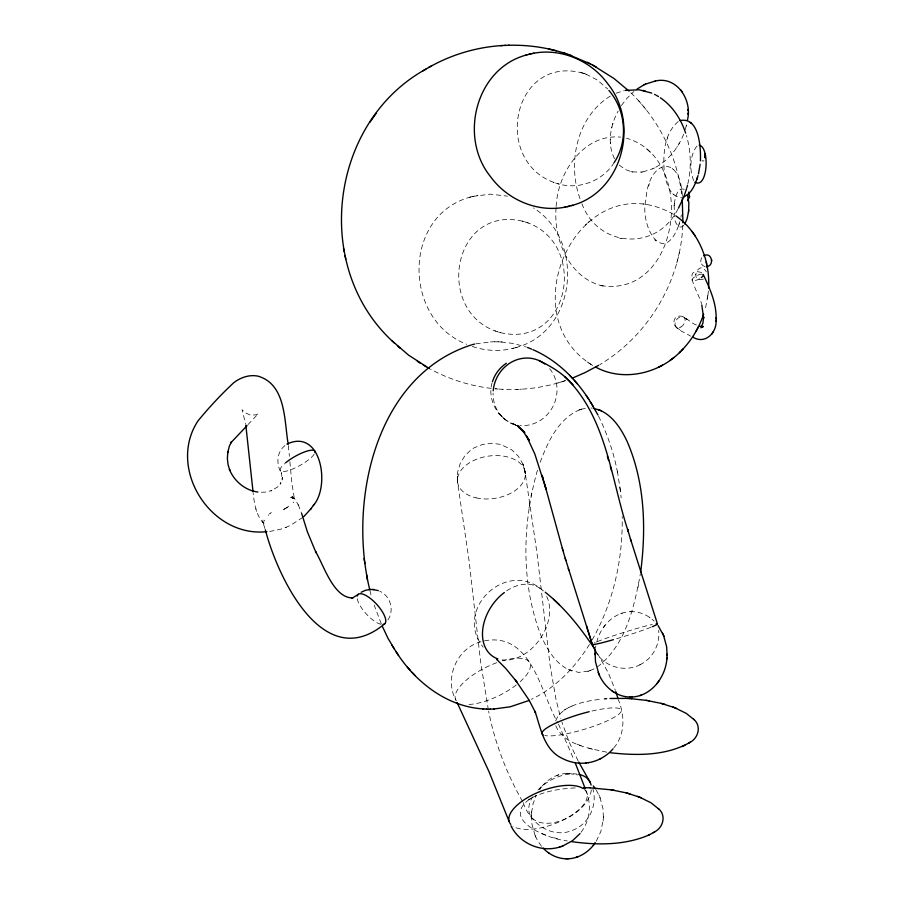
<?xml version="1.0" encoding="UTF-8"?>
<svg xmlns="http://www.w3.org/2000/svg" width="904" height="904" viewBox="0 0 904 904"><rect width="100%" height="100%" fill="white"/><g stroke="black" fill="none" stroke-linecap="round" stroke-linejoin="round"><path stroke-width="0.68" stroke-dasharray="4.52 3.39" d="M556.107 207.762C553.338 239.074 568.91 277.664 602.019 285.788M535.066 835.477L531.834 823.623L531.428 814.967M531.563 812.73L533.01 803.972L536.095 795.509M614.562 158.731C606.799 143.702 610.426 125.283 618.155 110.989M596.29 841.195L600.9 831.341L603.262 819.499M603.397 817.261L602.991 808.605L599.747 796.752M531.36 816.323L531.642 811.363M603.183 820.866L603.465 815.905M488.386 709.956L480.578 661.626L469.142 561.316L457.571 482.284L457.379 476.284L457.65 472.125L460.283 463.255L464.916 455.695L470.747 450.079L474.204 447.751L482.646 444.429L492.002 443.265L500.85 444.44L511.811 449.864L518.184 456.045L522.907 464.001L524.896 470.769L537.021 553.225L550.095 665.423L556.016 699.504L560.774 718.42M682.78 225.367C680.542 281.743 648.179 335.621 599.872 364.617M703.448 279.076C688.724 283.686 698.736 258.352 706.318 271.867M705.052 266.567C701.131 265.923 699.628 260.759 701.843 257.708M674.169 205.095L674.418 216.734M696.95 146.12C690.193 154.132 688.927 170.427 693.944 181.003M707.9 295.551L708.465 290.195M556.175 206.507C557.44 173.048 583.464 133.51 620.562 137.137M674.305 203.908C674.825 199.151 677.559 185.117 684.859 189.817M674.113 205.649L674.361 203.366M537.451 470.204C522.286 523.619 520.727 582.809 540.807 635.184C546.988 649.14 555.485 664.067 570.164 670.361M705.595 307.71L708.182 293.529M707.448 298.93L707.719 296.907M595.487 648.371L595.838 645.919M263.448 522.557L264.465 520.184M597.397 666.892C625.805 645.196 634.258 606.923 640.394 573.735M529.032 507.98L529.62 504.681M531.089 496.093L531.665 492.895M637.987 587.51L638.563 584.312M492.104 382.708C486.815 400.788 498.94 419.761 516.24 425.592M680.915 217.197L681.345 214.903M685.277 129.634L686.757 123.814M687.774 184.054C691.447 168.121 691.097 151.205 686.418 135.51M292.67 498.454L292.67 496.601L294.026 498.556L292.647 497.72M676.757 263.053L677.582 259.753M678.554 255.764L679.379 252.431M555.621 720.872L558.446 715.233L564.299 710.081M611.658 128.006L611.963 126.888M612.629 124.368L612.923 123.283M686.238 126.029L686.543 124.91M596.696 642.213C600.414 626.664 613.726 612.29 630.359 611.692M682.317 195.75C679.842 151.51 648.066 161.217 646.055 199.016C638.992 224.441 663.005 268.793 678.904 224.859M678.305 121.52C663.965 133.374 662.881 154.889 664.327 172.065C665.841 181.681 669.378 197.309 681.605 197.4M678.588 225.797L679.887 221.627M648.654 186.054L648.982 185.083M649.174 184.461L649.479 183.512M666.779 140.018L667.096 139.046M667.299 138.425L667.604 137.487M679.096 224.237L679.412 223.265M540.163 462.272C547.869 441.807 558.57 418.349 580.176 409.58M263.019 520.026L262.759 520.67M683.684 134.199C678.034 148.267 667.932 161.014 654.304 168.02M592.176 639.896C613.353 602.539 622.98 559.248 622.189 516.466M387.895 619.974C394.596 610.505 390.46 595.77 379.748 591.261M677.876 209.129C656.586 252.25 596.561 247.662 581.374 202.134M589.464 644.382C575.294 667.231 555.926 687.661 531.405 699.323M676.813 147.363L677.345 146.504M678.881 143.996L679.446 143.069M581.08 832.245C590.222 820.346 591.781 803.611 585.724 789.983M614.223 162.483C602.674 181.252 578.074 190.405 557.146 183.501M621.387 105.553L626.969 98.287L633.874 91.541M293.653 502.104L293.201 502.669M566.684 773.462C555.7 773.824 545.632 780.502 539.586 789.452L540.366 788.401M603.262 627.692L604.053 626.63M604.392 626.167L605.149 625.161M540.716 787.926L541.473 786.921M613.805 747.89C625.195 734.636 624.89 715.324 618.404 699.877M703.956 160.663L702.871 161.251L701.979 160.483M247.978 424.609L258.205 413.829M683.774 225.39C679.39 230.588 674.779 222.52 674.689 218.316M268.296 515.337L268.94 514.67M673.616 214.372C580.967 161.952 507.506 314.648 593.295 365.815M270.239 513.404L271.313 512.432M585.363 225.017L586.945 223.638M587.69 222.972L589.193 221.661M302.829 517.416L290.026 525.586M284.986 445.57C276.432 452.147 275.901 465.164 281.912 473.673L281.449 472.622L282.15 480.024L282.534 477.38L280.15 484.182L280.952 483.041L277.596 486.962L270.951 490.94L271.934 490.51L265.313 492.126L260.488 492.273M529.1 799.509C500.104 821.092 550.909 839.658 567.26 840.901M257.821 414.077L255.154 414.959L249.899 414.891L244.521 412.439L242.046 409.625L245.583 423.693M269.426 513.777L270.126 513.269M288.726 506.421L285.291 508.556M564.853 709.73C576.085 702.905 589.363 700.51 602.234 699.063M529.654 799.159L531.914 797.814M283.607 509.596L285.201 508.568M563.768 710.431L565.373 709.391M528.569 799.859L530.173 798.82M287.653 507.133L283.596 509.506M610.336 96.084C576.605 116.695 567.023 163.59 580.176 199.083M532.501 797.486C546.219 790.593 561.779 788.548 576.944 787.825M594.018 668.87L589.487 670.824M642.857 171.907L652.801 168.754M652.665 168.822L654.496 167.929M571.938 706.058L569 707.414M535.417 796.096L536.727 795.486M639.716 664.847C652.575 658.937 660.214 644.337 658.677 630.382M269.663 531.45L280.432 529.292L286.285 527.213M285.314 527.642L291.077 525.122M640.416 664.564C625.545 672.486 605.228 667.355 596.425 652.869M616.144 93.202L624.235 90.637M580.797 409.365L586.481 408.088M620.664 613.669L621.319 613.443M621.771 613.285L622.359 613.081M568.39 669.638L578.707 672.406L588.854 671.028M556.977 775.429L557.632 775.214M558.084 775.044L558.672 774.852M578.989 409.987L581.713 409.06M587.939 671.344L590.662 670.418M470.927 196.914C402.099 215.231 402.822 319.587 466.679 344.277M515.585 347.656C577.034 331.847 585.351 240.396 533.473 207.931M498.782 389.059C521.563 390.743 544.66 387.737 566.277 380.347M557.96 382.957L561.203 381.94M562.717 381.465L565.09 380.72M481.086 641.693C456.995 648.021 443.83 678.282 455.955 700.193M472.758 196.417L490.443 194.145L507.483 196.168M472.25 346.424C485.527 351.001 500.149 351.724 513.743 348.153M469.605 197.275L475.289 195.806M512.591 348.469L516.907 347.283M475.854 343.825L491.234 341.87M476.916 195.467L478.103 195.23M484.397 640.868C531.97 631.557 540.716 693.56 557.926 722.906M632.325 171.907L641.512 172.099M641.298 172.144L643.026 171.873M516.636 389.409L517.585 389.375M520.128 389.251L521.506 389.183M490.488 341.893L494.646 341.768M630.156 611.703C639.026 611.206 647.84 614.923 654.134 621.116M566.469 773.462L567.791 773.428M494.488 341.78L498.375 341.825M631.421 611.669L632.653 611.68M567.735 773.428L568.966 773.451M501.166 341.961L513.189 343.463L526.343 347.079M497.968 341.802L502.104 342.006M568.865 773.44L577.509 774.954M496.522 388.867L494.963 388.754L499.912 389.138M502.206 389.262L502.963 389.319M590.945 407.998L592.335 408.133M645.648 204.236L646.699 204.36M643.049 203.942L643.874 204.044M491.234 388.37C470.057 385.895 449.356 379.375 430.609 369.239M606.765 752.207C588.651 748.162 563.531 744.715 555.61 725.336M600.979 285.562C680.079 298.546 698.159 158.81 626.506 138.233M293.924 498.443L290.896 497.392L294.037 498.556M293.8 498.33L290.907 497.403L294.015 498.533L293.382 498.047M619.274 165.082L625.116 169.432L631.421 171.726M630.947 171.624L632.766 171.997M619.613 238.215L620.652 238.441M620.89 238.498L621.805 238.701M602.245 285.845L603.171 286.048M292.839 497.799L291.969 497.539L293.517 498.115M582.956 73.122C511.099 53.709 490.94 165.703 559.158 184.1M522.433 221.141C451.243 204.88 433.807 314.886 500.658 332.706C571.859 348.967 589.284 238.961 522.433 221.141L524.456 221.729M588.786 748.252L592.629 749.292M553.587 837.68L557.429 838.731M498.646 332.118L500.658 332.706M580.944 72.523L584.459 73.608M291.777 496.285L294.885 499.076L298.636 505.607M585.928 74.128L597.216 79.936L607.646 88.987M553.384 182.201L554.175 182.495M555.644 183.015L556.333 183.263M525.269 221.977L525.947 222.214M527.416 222.746L528.218 223.028M494.883 330.819L495.674 331.101M497.143 331.632L497.821 331.87M583.781 73.36L586.719 74.41M264.092 523.789C256.16 515.947 254.318 503.923 253.233 493.313M577.249 744.207L581.125 745.743M542.05 833.646L543.812 834.335M544.231 834.505L545.926 835.172M570.085 670.327L571.644 670.971M696.419 324.977C689.549 323.236 681.593 310.603 674.791 318.739C670.293 328.208 684.803 332.163 690.611 336.152M516.387 425.547L512.093 422.914L516.489 425.784M701.651 272.59C680.192 266.047 700.656 296.794 701.481 303.744M587.261 361.939L591.329 364.662M649.501 617.33L650.066 617.714M676.113 327.09L679.684 329.689M686.249 318.965L687.006 319.507L684.238 317.485M543.214 590.73C507.189 558.175 452.78 609.443 483.188 647.185M646.688 148.9L648.326 150.426M648.643 150.719L650.383 152.347M672.169 168.415L673.367 169.534M672.825 193.75L674.022 194.88M654.711 239.786L655.909 240.905M630.856 92.784C658.937 119.803 677.186 156.641 681.865 195.309M263.109 522.557L263.471 523.145M638.699 100.841L640.959 103.519M643.637 106.661L645.998 109.452M541.507 846.28L537.552 840.596L534.524 834.189M597.476 653.411L608.313 672.858L615.398 690.362M596.267 790.028L600.29 798.04M523.133 802.639C530.433 823.928 552.898 840.178 574.91 829.307C589.713 822.403 597.442 804.492 592.888 788.909M578.108 760.874L569.17 742.105L561.926 722.093M522.501 801.441C506.624 773.395 494.838 742.998 488.657 711.324M598.584 416.202C607.793 435.14 614.754 455.3 618.133 476.125M558.48 724.127L574.142 760.253M381.262 623.76L374.177 605.092M298.218 504.624L301.687 513.562M599.013 795L599.533 796.266M535.281 835.963L535.812 837.228M264.928 528.558L262.646 521.416M256.397 510.85L256.544 511.427M255.832 508.669L255.979 509.268M525.371 473.843L522.907 464.001L525.371 473.843L524.896 470.769M369.951 590.538L371.216 595.905M619.884 487.312L621.15 497.821M617.342 471.108L620.698 492.443M288.331 445.548L289.393 456.328M289.879 461.684L291.935 483.866L294.557 499.731M457.379 476.284L457.571 482.284M700.815 260.996L700.837 261.719M695.639 274.138L695.662 274.873M610.268 138.696L610.29 139.725M610.336 142.391L610.347 143.42M381.013 624.302A19.798 7.085 47.6 0 1 366.165 613.816A19.798 7.085 47.6 0 1 357.17 598.12M314.219 454.113A19.798 5.153 -29.4 0 1 288.918 470.408A19.798 5.153 -29.4 0 1 284.67 463.594M502.262 660.858A41.392 15.56 -26.5 0 1 520.252 681.65M516.297 684.938A41.392 15.56 -26.5 0 1 469.018 704.442M456.237 700.634A41.392 15.56 -26.5 0 1 496.974 662.609M584.334 789.429A41.392 17.673 -20.6 0 1 564.254 819.499A41.392 17.673 -20.6 0 1 512.896 826.199M506.613 590.888A41.392 29.29 -55.7 0 1 542.999 591.046M546.66 596.391A41.392 29.29 -55.7 0 1 539.846 639.275A41.392 29.29 -55.7 0 1 502.115 659.875M591.973 711.052A41.392 7.853 -16.6 0 1 611.409 718.816A41.392 7.853 -16.6 0 1 544.807 735.506M591.329 789.825A34.194 20.555 -30.2 0 1 551.27 823.013A34.194 20.555 -30.2 0 1 532.603 796.899M537.948 790.017A34.194 20.555 -30.2 0 1 577.023 774.073M549.643 368.685A34.194 31.516 -65.9 0 1 552.796 406.777A34.194 31.516 -65.9 0 1 519.856 425.388M515.416 424.564A34.194 31.516 -65.9 0 1 493.075 393.161M650.925 627.24A34.194 1.966 -17.4 0 1 615.601 639.026M594.233 642.993A34.194 1.966 -17.4 0 1 595.126 642.586M597.363 641.625A34.194 1.966 -17.4 0 1 652.27 624.472M699.493 278.782A6.294 2.023 -26.8 0 1 692.577 280.715A6.294 2.023 -26.8 0 1 694.396 277.076A6.294 2.023 -26.8 0 1 701.82 274.104M505.031 419.366L498.579 413.422L505.031 419.366M262.488 522.06L262.205 521.292L262.488 522.06M476.148 497.844A34.194 21.368 -8.3 0 0 525.314 473.063A34.194 21.368 -8.3 0 0 472.736 460.961A34.194 21.368 -8.3 0 0 476.148 497.844M680.994 326.977A6.294 4.271 -52.4 0 0 683.955 317.225A6.294 4.271 -52.4 0 0 675.231 322.332A6.294 4.271 -52.4 0 0 680.994 326.977"/><path stroke-width="1.36" d="M687.526 200.711L689.481 197.208L688.712 192.145M705.018 157.748L704.713 153.522M708.578 288.127C710.205 260.725 698.792 231.797 675.842 215.853M692.972 337.181C705.063 344.774 717.03 332.672 716.047 320.276M716.137 318.57C716.443 303.032 709.832 288.399 703.301 274.647M598.753 673.717L595.51 661.852L595.114 653.196M595.25 650.959L595.318 649.603L595.035 654.564M655.174 81.044C677.13 75.71 692.577 100.57 687.424 120.108M631.817 697.007C651.671 696.216 666.067 676.531 666.937 657.739M667.073 655.502L666.677 646.846L663.434 634.981M715.991 321.282L716.194 317.598M666.869 659.095L667.152 654.134M700.43 160.867C700.871 148.844 699.662 116.379 680.023 120.594M682.949 222.779L682.237 198.948M703.696 255.866C711.584 250.996 715.177 266.126 706.397 266.623M688.656 210.609L688.825 202.812L687.447 194.733M689.526 196.812L689.582 196.112M705.063 157.352L705.12 156.652M694.803 182.212C707.9 189.637 710.024 146.968 699.131 145.16M684.746 224.09L687.119 218.655L688.52 211.796M688.464 212.338L688.724 210.056M640.62 572.413C646.303 528.524 644.947 481.979 626.89 440.926C620.935 428.507 612.675 415.603 599.488 410.032M700.137 164.268L698.442 173.941M686.904 187.523L687.503 185.354M682.78 197.185C691.775 194.123 695.47 183.874 698.012 175.602M686.599 188.597L683.74 197.185L678.429 208.202M696.713 179.772L697.018 178.822M697.221 178.201L697.538 177.229M703.662 314.129C699.142 327.666 691.65 340.266 681.616 350.447M492.533 381.544C494.804 374.064 499.856 367.612 506.33 363.272M695.922 331.508L698.543 326.604M711.866 334.107L713.166 331.779M313.304 505.517C330.604 486.16 321.18 427.795 286.941 444.113M614.223 162.483C628.596 140.764 625.828 109.983 608.912 90.434M425.829 69.167C328.819 122.661 311.552 269.313 394.573 343.181M303.778 516.647L311.27 508.398M310.479 509.517L314.106 504.375M376.414 113.056L369.928 122.164M568.141 858.777C579.125 858.404 589.193 851.726 595.239 842.777L594.448 843.827M657.038 683.548L657.796 682.531M658.135 682.068L658.914 681.017M593.352 845.308L594.109 844.302M613.002 748.907C606.686 756.185 597.759 761.292 588.188 762.693M247.063 425.637L230.667 442.96L231.458 441.819L229.333 446.214L227.672 452.836L227.864 451.458L227.367 458.452L228.09 464.758L229.876 470.509L229.424 469.47C234.215 481.199 245.187 490.443 257.9 492.036M580.006 833.612L572.548 840.675L562.932 845.907M595.465 367.001C623.251 382.211 659.423 373.657 680.78 351.283M679.379 352.696L683.074 348.978M384.957 623.579C323.395 675.311 277.573 576.888 265.313 529.755M670.011 360.413L671.672 359.159M672.237 358.73L674 357.396M358.368 594.29L351.905 598.358L352.888 597.928C333.531 598.312 323.745 565.023 315.609 551.666L316.038 552.683L307.371 531.789L301.687 513.562M689.594 742.568C698.419 738.331 701.798 725.833 693.594 719.188M654.383 831.996C663.208 827.759 666.587 815.261 658.383 808.617M637.037 89.078L643.897 84.897M609.951 752.682C636.337 755.687 665.163 756.026 689.063 742.907M648.111 835.409L653.852 832.347M688.543 743.246L690.125 742.218M653.332 832.686L654.914 831.646M428.598 67.551C452.045 54.127 478.77 46.432 505.777 45.369M422.575 71.043L431.637 65.789M598.685 365.306L584.888 372.685L572.865 377.917M658.575 367.205L662.496 365.159M645.399 84.162L655.343 81.01M643.704 84.987L645.535 84.095M600.154 758.851L600.99 758.445M682 746.591L684.938 745.224M649.739 834.652C625.342 845.455 597.533 845.263 571.554 841.635M361.148 592.256L365.691 590.222L370.629 589.498M529.213 700.419L510.172 706.815L493.527 709.041M561.226 846.528L563.022 845.873M639.829 695.617L640.416 695.413M640.868 695.255L641.524 695.029M576.142 857.376L576.729 857.184M577.181 857.015L577.837 856.8M526.84 54.873C475.911 68.071 458.441 137.125 490.499 176.596C507.167 199.682 537.349 212.835 565.508 207.061M571.497 205.615C622.427 192.416 639.896 123.373 607.838 83.891C591.171 60.805 560.988 47.663 532.829 53.438M510.941 825.714C519.359 843.432 541.338 853.037 560.005 846.912M559.418 847.104L561.474 846.438M528.682 54.376L534.015 53.189M569.656 206.112L564.322 207.298M525.518 55.246L531.213 53.777M572.82 205.253L567.124 206.722M471.538 344.887C375.047 375.68 348.368 501.584 369.634 589.193M472.555 344.616L474.577 344.096M625.229 90.411L639.196 89.801L651.773 93.101M496.522 659.276L505.686 668.384L516.772 681.842L515.382 679.955L529.043 700.069L535.552 712.668L535.021 711.437C540.863 728.579 543.993 749.902 562.39 758.456C569.712 762.298 578.221 763.982 586.447 762.931M585.532 763.055L588.809 762.614M604.426 698.86L606.663 698.702M266.906 531.654C210.779 537.959 166.551 468.34 198.055 420.801C209.061 407.421 221.005 394.596 233.673 382.776C240.509 377.454 249.47 374.335 258.115 376.177C286.274 384.528 284.172 420.993 288.184 444.18M508.5 45.279C528.23 44.737 548.061 47.618 566.751 53.957M500.703 45.641L502.296 45.562M609.974 698.487L625.41 698.396M504.613 45.415L509.223 45.245M490.104 709.143L494.262 709.019M630.709 697.04L632.032 696.995M567.034 858.8L568.356 858.766M372.685 589.521L378.369 590.617M369.148 589.498L373.951 589.521M583.543 787.7L590.21 787.825M486.386 709.086L490.262 709.131M629.534 697.018L630.766 697.029M565.847 858.777L567.079 858.8M625.285 698.385L629.5 698.589M590.075 787.813L612.008 789.926M395.975 651.547C415.004 681.797 446.858 706.838 483.595 708.939M631.308 698.702L647.207 700.498M629.636 697.018C615.217 696.724 602.923 685.571 598.211 672.418M482.646 708.894L486.781 709.098M565.949 858.789C557.282 858.585 549.01 854.393 543.134 848.121M629.376 698.577L631.557 698.713M646.1 700.317L661.378 703.425L674.44 707.617M648.157 700.656L649.388 700.86M610.889 789.746L626.167 792.853L639.23 797.045M612.946 790.085L614.178 790.288M593.736 408.359L601.262 410.766M642.959 90.4L643.874 90.603M644.111 90.66L645.151 90.897M548.818 49.008L556.322 50.805M699.617 326.242L703.063 326.706L700.86 327.756L702.86 323.372L703.674 317.078L703.617 318.05L701.786 304.919M661.378 703.425L663.118 703.9M663.321 703.956L665.163 704.465M626.167 792.853L629.964 793.893M568.141 54.455L590.425 63.924M563.474 52.85L571.746 55.664M674.813 707.764L686.204 713.346L694.001 719.607M639.614 797.192L650.993 802.775L658.801 809.035M527.586 347.52L531.563 349.091M672.745 706.951L676.587 708.465M637.546 796.379L641.377 797.893M598.007 409.433L599.567 410.077M532.863 349.645C556.163 359.747 575.215 378.132 588.775 399.365M654.575 94.4L655.581 94.897M539.168 360.662C549.79 365.826 560.367 371.77 568.582 380.392M592.832 65.201L613.986 78.512L629.026 91.089M587.284 62.286L596.222 66.964M391.861 340.661L408.54 355.102L429.479 368.64M656.53 95.417L658.496 96.57M423.219 364.967L426.213 366.832M417.309 361.329L420.518 363.318M612.11 690.995L613.94 692.215M548.434 852.754L549.01 853.139M660.361 97.779C672.621 106.107 681.096 119.17 685.639 133.125M545.214 592.21C564.65 607.68 580.21 627.421 594.007 647.942M518.693 427.219L524.817 432.745L517.37 425.434L523.484 431.931L529.303 440.485L526.309 435.626L534.852 454.09L546.095 489.245L542.072 475.346L543.315 479.662M397.432 345.803L400.02 348.198M691.492 123.509L690.294 122.379M559.497 604.923L553.576 599.273M569.057 380.889C607.33 421.524 611.375 480.962 628.359 531.789L627.613 529.247L631.06 541.033M564.616 376.516L572.966 384.708M569.712 375.341L572.684 378.606M574.277 380.358L577.43 383.838M407.32 667.062L410.472 670.542M412.066 672.293L415.038 675.57M593.318 785.949L595.487 788.876M682.384 92.061L680.983 90.129M695.108 235.865L692.046 231.514M658.123 625.613L663.977 636.28M596.425 652.869L592.312 644.507L586.526 625.952M590.289 401.76L597.985 415.026M382.302 626.223L387.963 638.247L394.46 649.14M586.255 395.443L592.922 405.862M391.827 645.038L398.494 655.468M590.097 782.209L578.752 762.095M457.074 702.464L489.007 771.688L509.099 821.386M662.688 633.241L663.22 634.495M598.968 674.203L599.499 675.469M575.17 762.705L585.238 788.695M615.816 691.605L618.053 698.713M657.445 623.975L630.427 538.874M592.222 644.236L565.192 558.209M544.909 485.109L562.989 550.66M562.243 548.129L565.825 560.367M568.277 568.492L568.797 570.243M607.364 456.192L608.607 460.52M610.336 466.441L611.522 470.577M343.509 248.408L344.221 251.775M345.046 255.775L345.757 259.109M706.25 262.07L706.668 264.104M706.939 265.38L707.357 267.437M245.809 424.97L253.063 491.979M364.052 558.457L364.877 563.599M366.617 574.786L367.419 579.803M711.719 259.911L711.742 260.635M687.854 109.497L687.865 110.525M687.91 113.192L687.933 114.22M357.238 596.086A19.798 7.085 47.6 0 1 376.765 604.392A19.798 7.085 47.6 0 1 383.07 624.449M285.54 462.859A19.798 5.153 -29.4 0 1 305.179 451.717A19.798 5.153 -29.4 0 1 314.965 452.508M510.771 824.369A41.392 17.673 -20.6 0 1 533.111 794.616A41.392 17.673 -20.6 0 1 583.182 788.57M497.912 658.892A41.392 29.29 -55.7 0 1 482.668 630.077A41.392 29.29 -55.7 0 1 504.342 592.504M543.078 734.895A41.392 7.853 -16.6 0 1 589.205 711.708M578.854 774.378A34.194 20.555 -30.2 0 1 591.08 785.101M493.211 390.754A34.194 31.516 -65.9 0 1 512.365 361.679A34.194 31.516 -65.9 0 1 544.739 363.984M656.123 623.805A34.194 1.966 -17.4 0 1 652.259 626.709M613.398 639.67A34.194 1.966 -17.4 0 1 592.504 643.964M703.063 274.375A6.294 2.023 -26.8 0 1 701.255 277.618M703.075 326.513L702.001 326.773L703.075 326.513"/></g></svg>
